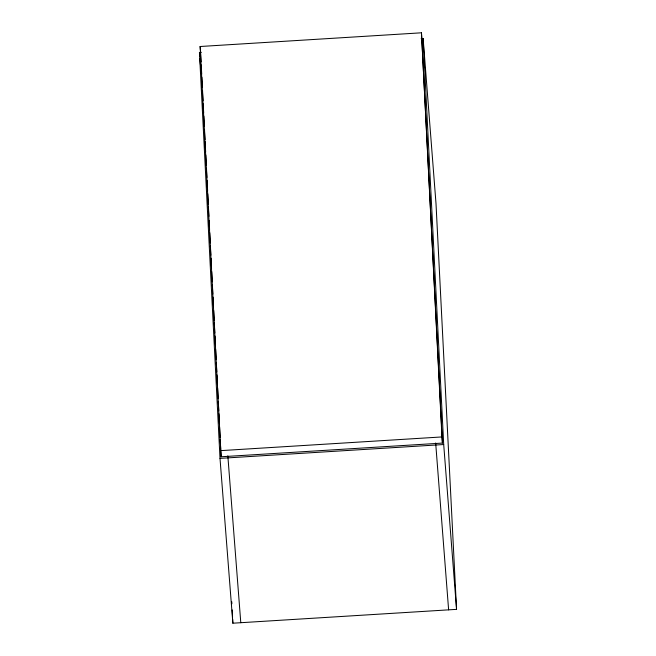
<?xml version="1.0" encoding="UTF-8"?>
<svg xmlns="http://www.w3.org/2000/svg" width="656" height="656" viewBox="0 0 656 656"><rect width="100%" height="100%" fill="white"/><g stroke="black" fill="none" stroke-linecap="round" stroke-linejoin="round"><path stroke-width="0.98" d="M200.146 46.502L421.48 32.8L442.431 443.079L221.097 456.773L200.146 46.502L200.416 50.004M421.152 38.704L423.136 38.581L435.994 203.409L456.551 609.358L232.864 623.2L220.006 458.372L199.449 52.423L201.433 52.3M220.613 450.639L441.955 436.937L442.431 443.079M220.006 458.372L443.702 444.53L456.551 609.358M448.622 609.85L435.666 442.972M199.449 52.423L199.76 56.498M199.924 58.532L200.4 64.632M200.875 70.741L201.031 72.775M240.793 622.708L227.837 455.838M423.136 38.581L443.702 444.53M421.48 32.8L441.955 436.937M231.773 601.724L231.88 603.774M232.191 609.908L232.552 617.066M232.659 619.108L232.864 623.2M200.621 52.636L201.089 61.844M201.244 64.911L201.712 74.12M201.868 77.187L202.384 87.42M202.54 90.487L203.057 100.721M203.212 103.787L203.68 112.996M203.836 116.071L204.352 126.296M204.508 129.371L205.025 139.597M205.131 141.647L205.648 151.88M205.804 154.947L206.32 165.181M206.476 168.248L206.943 177.456M207.099 180.523L207.616 190.757M207.772 193.823L208.288 204.057M208.444 207.124L208.911 216.332M209.116 220.424L209.584 229.633M209.74 232.708L210.264 242.933M210.412 246.008L210.879 255.217M211.035 258.284L211.56 268.517M211.716 271.584L212.232 281.818M212.388 284.884L212.856 294.093M213.011 297.16L213.528 307.393M213.684 310.468L214.2 320.694M214.307 322.744L214.824 332.977M214.979 336.044L215.496 346.278M215.652 349.345L216.168 359.578M216.324 362.645L216.792 371.854M216.947 374.92L217.464 385.154M217.62 388.221L218.136 398.454M218.292 401.521L218.76 410.73M218.915 413.805L219.432 424.03M219.588 427.105L220.104 437.331M220.211 439.381L220.728 449.614M220.834 451.656L221.097 456.773"/></g></svg>
